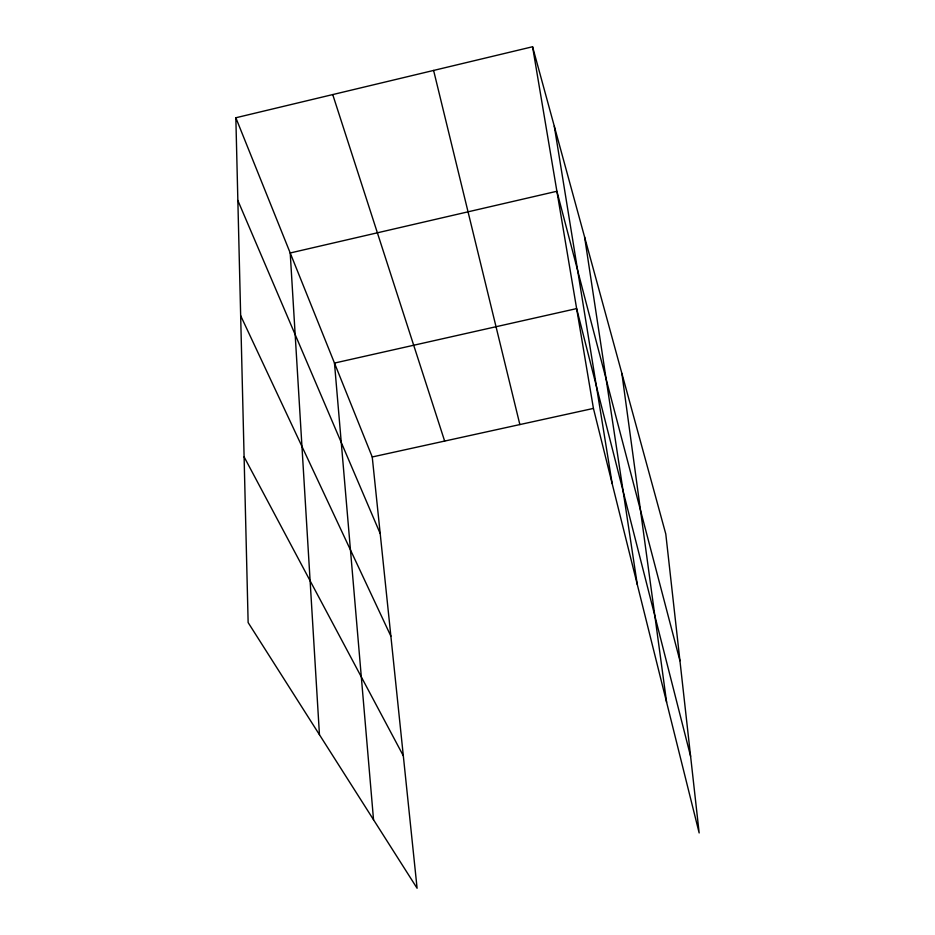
<?xml version="1.0" encoding="UTF-8"?>
<svg xmlns="http://www.w3.org/2000/svg" width="935" height="935" viewBox="0 0 935 935"><rect width="100%" height="100%" fill="white"/><g stroke="black" fill="none" stroke-linecap="round" stroke-linejoin="round"><path stroke-width="1.4" d="M235.842 117.763L372.235 456.97L417.092 888.25L248.137 622.57L235.842 117.763L532.576 46.75L665.79 534.002L699.158 832.956L593.433 408.42L532.576 46.75M372.235 456.97L593.433 408.42M244.093 456.864L403.312 755.772M240.657 315.668L390.865 636.151M237.852 200.476L380.194 533.569M332.731 94.575L444.651 441.075M679.932 660.741L556.898 191.266L290.212 252.976L319.454 734.735M690.603 756.31L576.638 308.597L334.473 363.072L373.533 819.761M433.606 70.429L519.86 424.56M554.28 126.155L612.168 483.617M584.597 237.034L637.273 584.468M621.869 373.369L666.608 702.255"/></g></svg>
